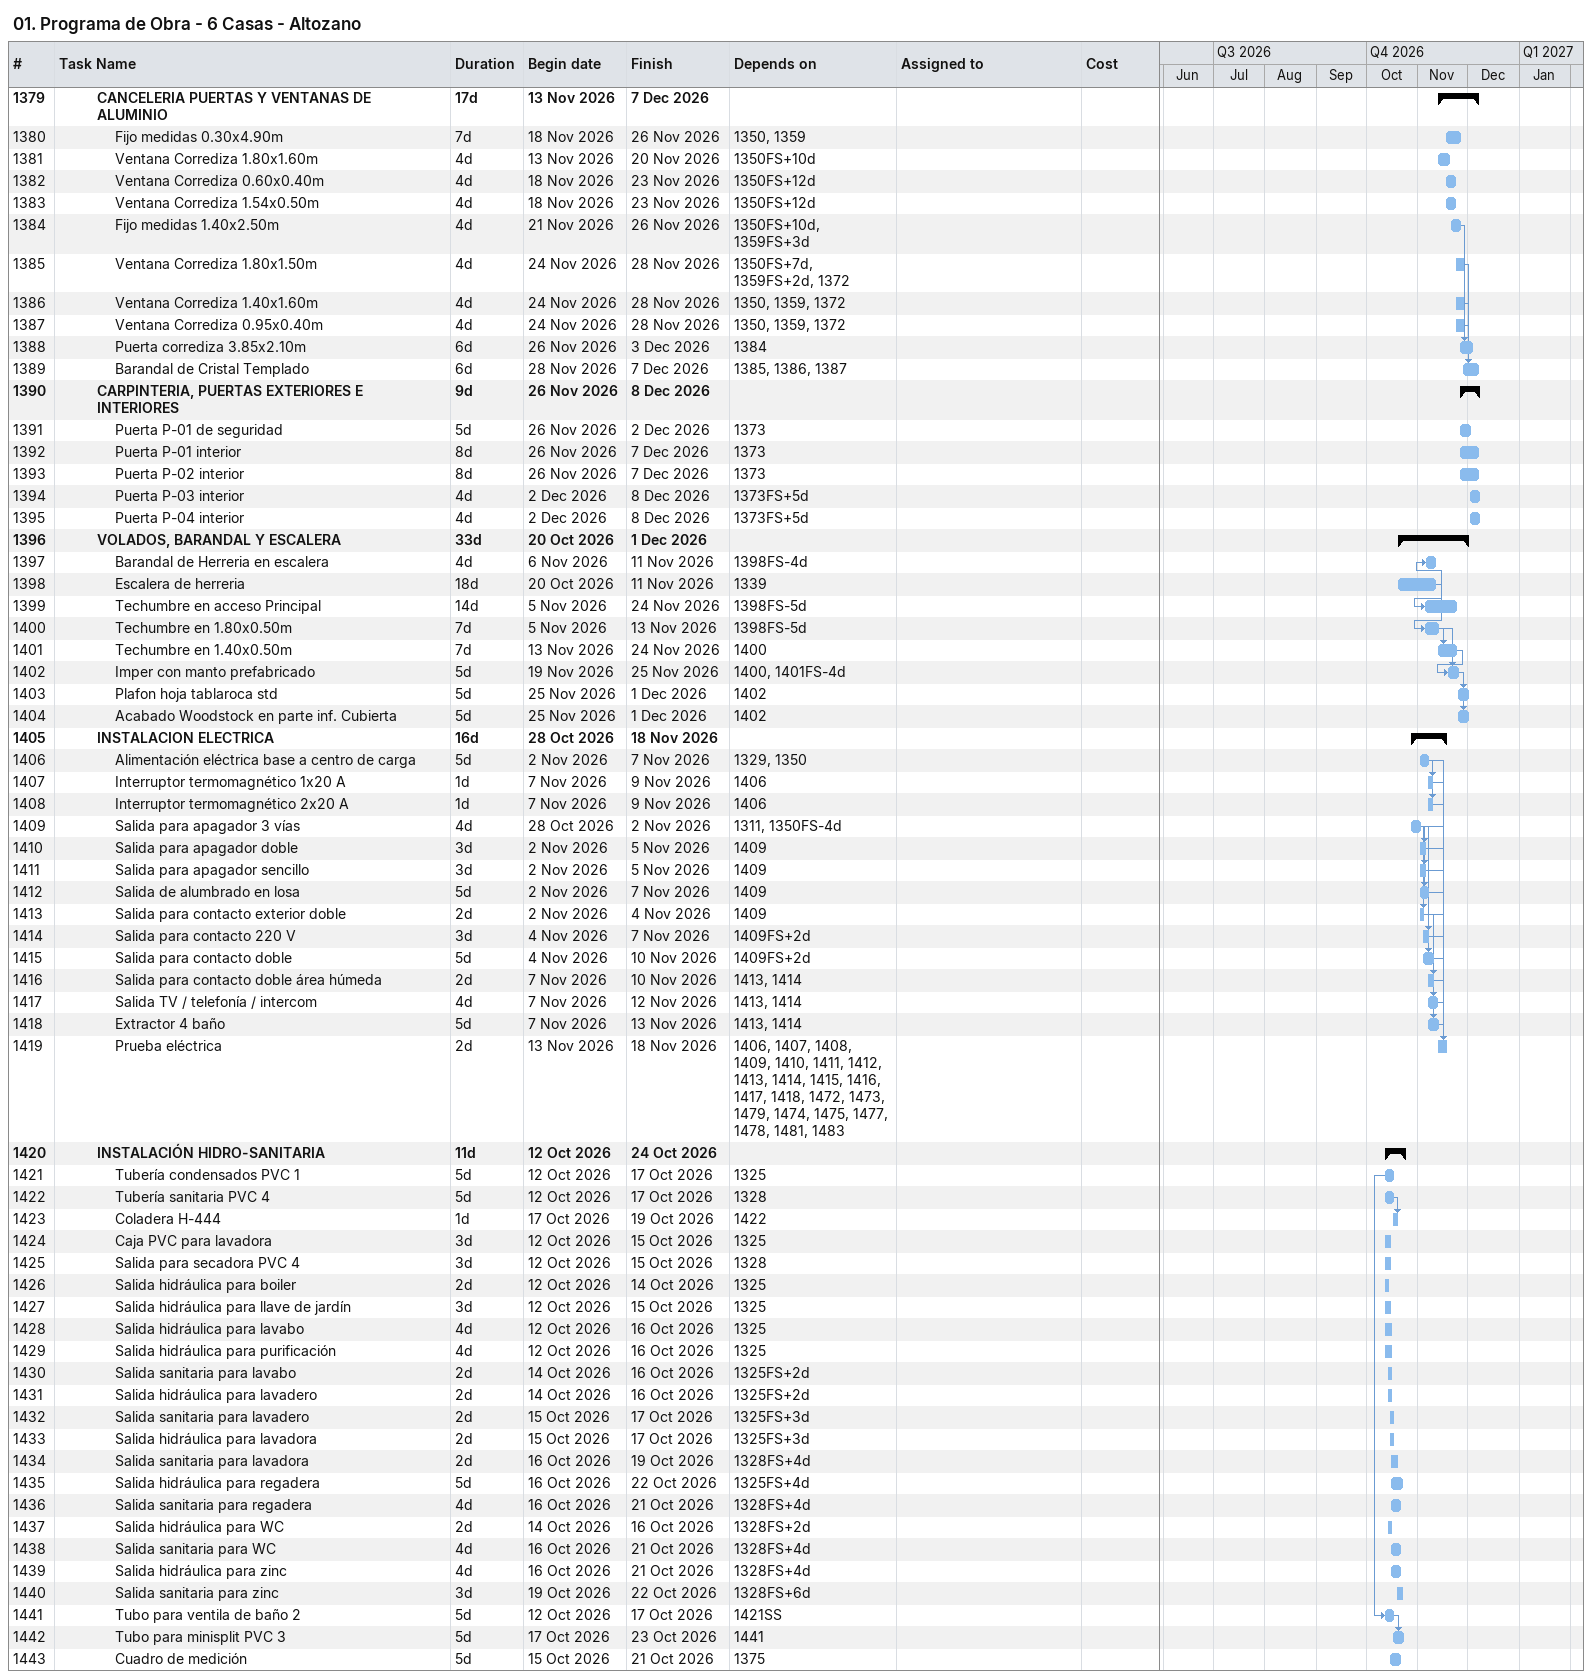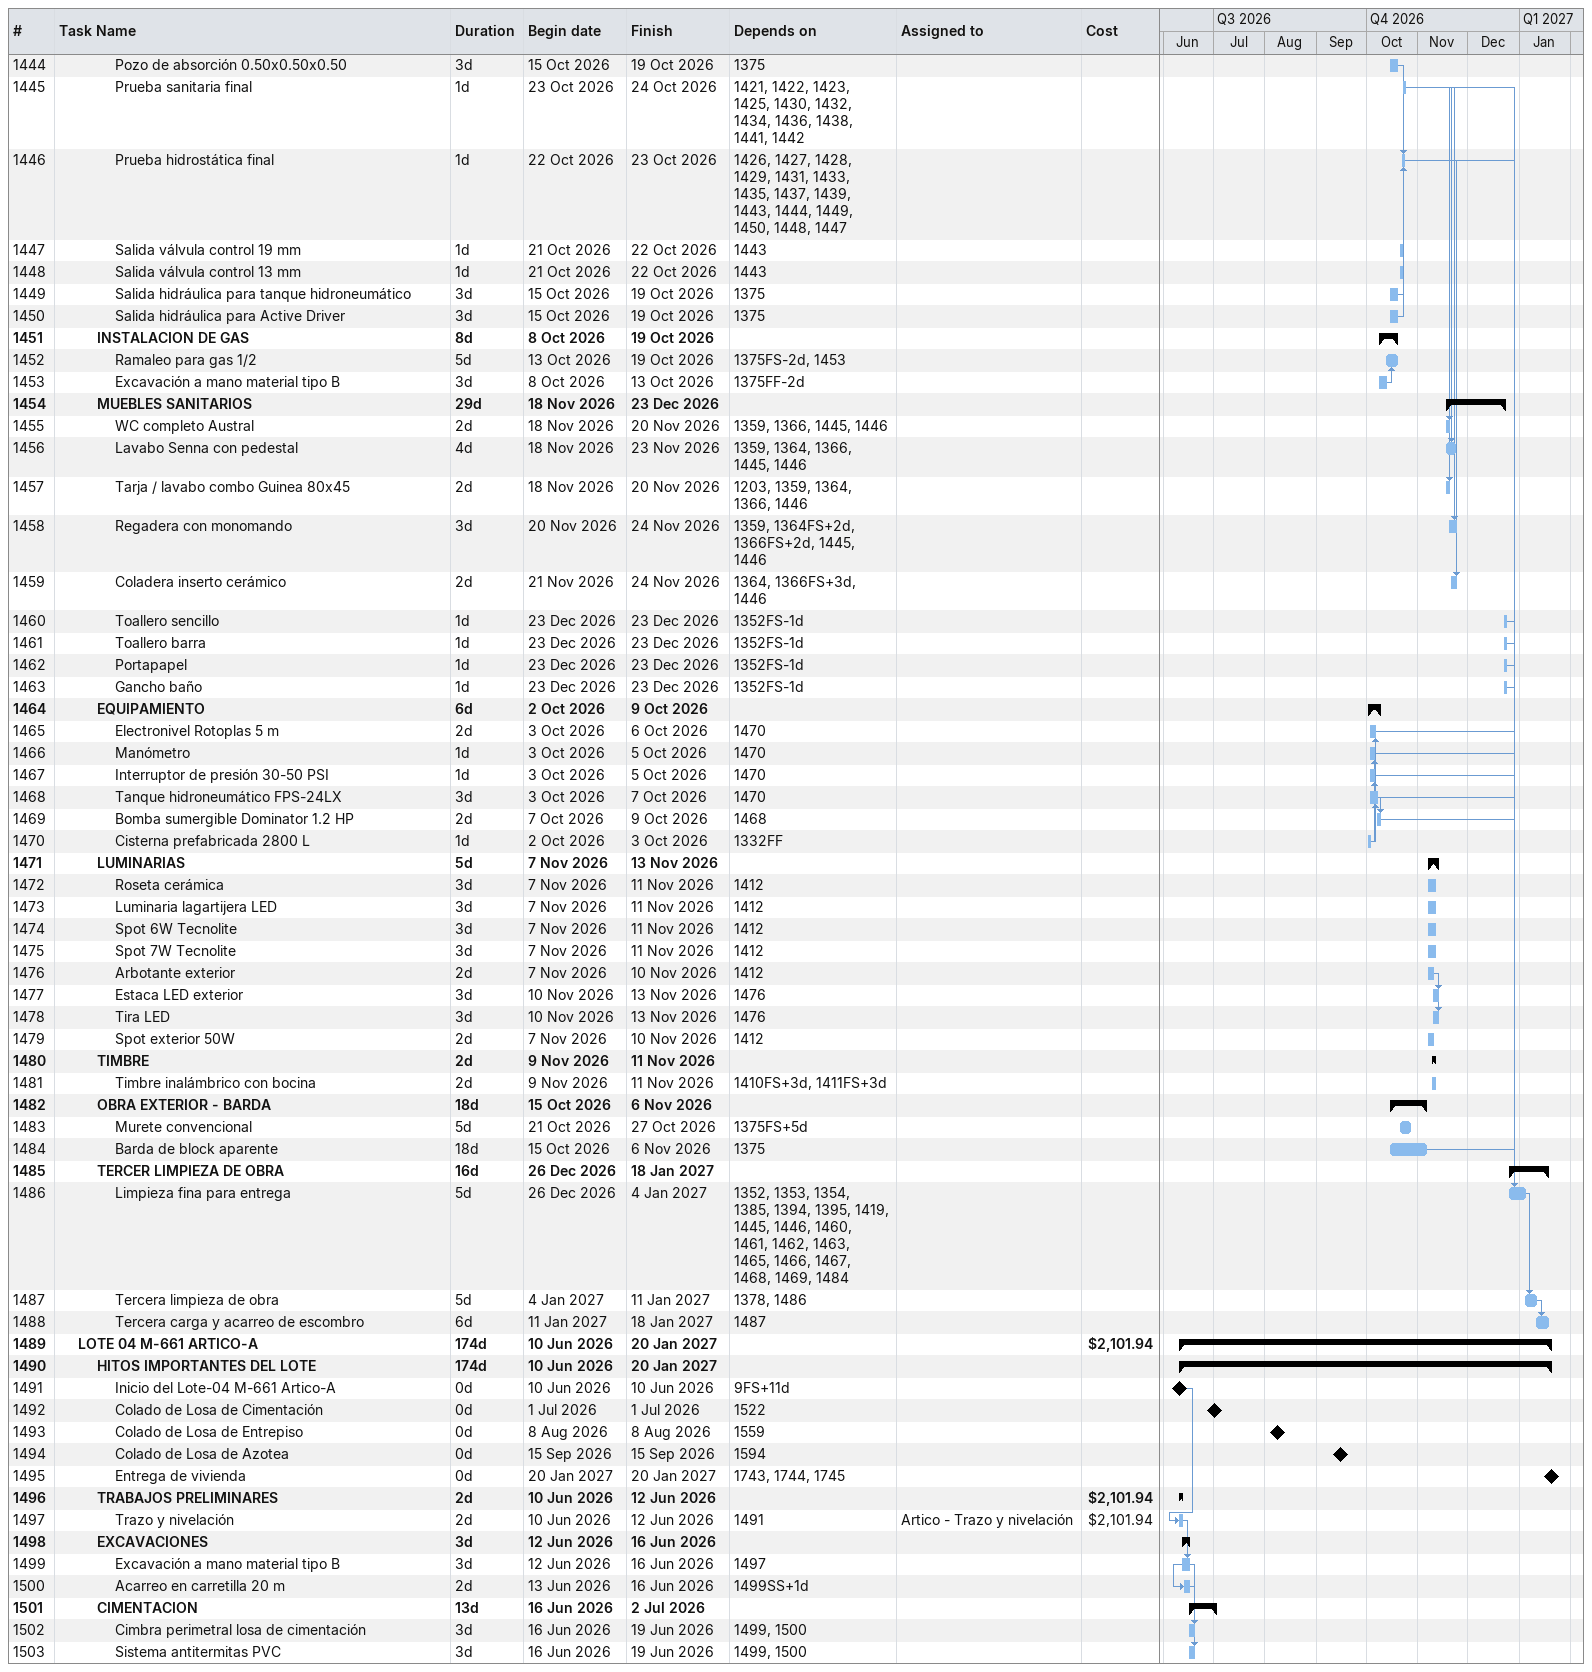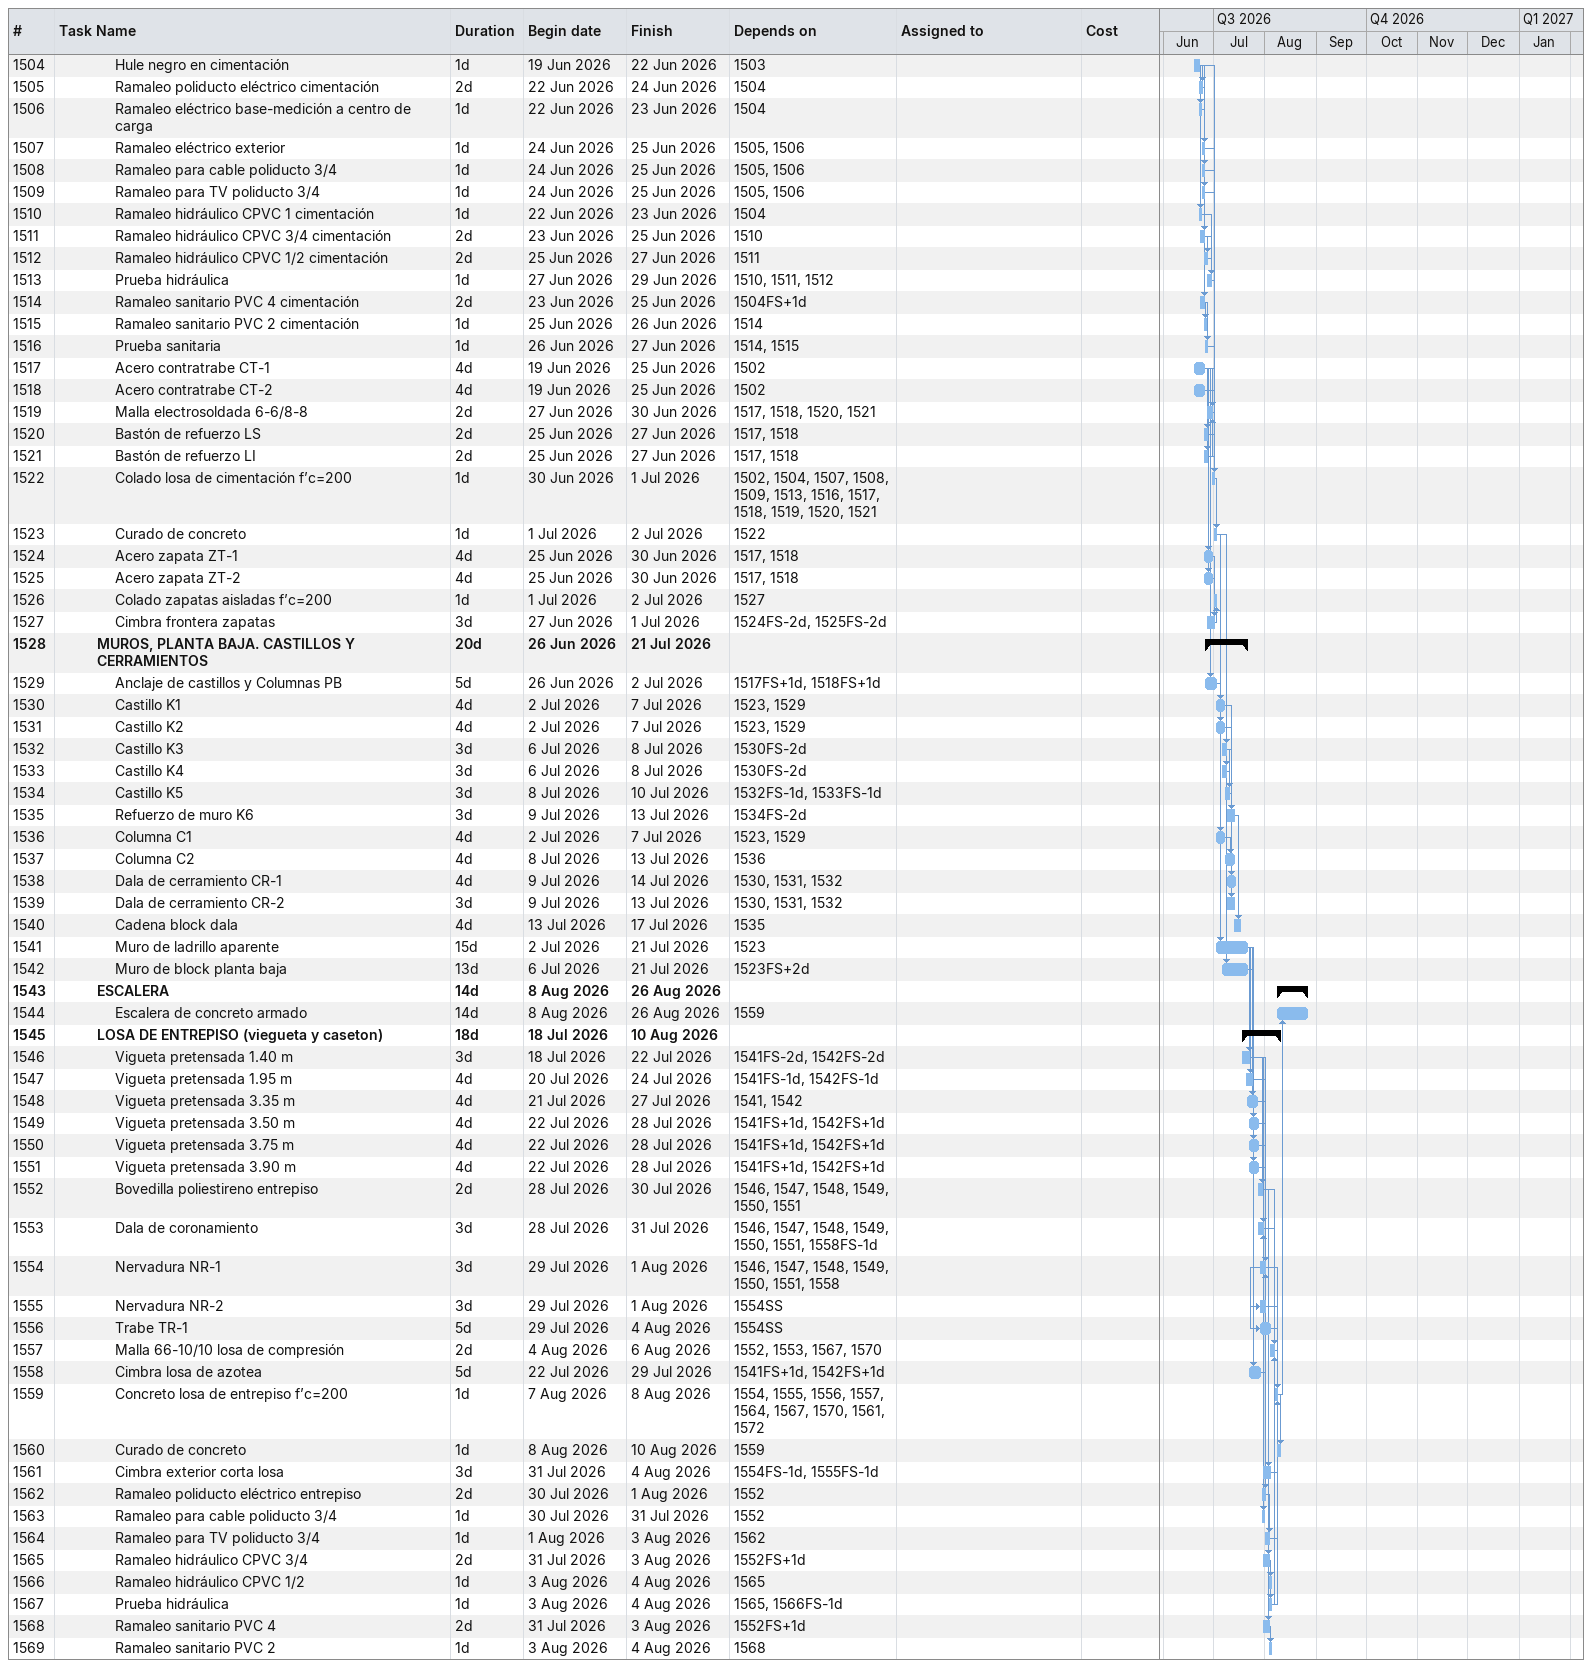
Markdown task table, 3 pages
01. Programa de Obra - 6 Casas - Altozano

| ID | Level | Task | Duration | Start | Finish | Predecessors | Resources | Cost ($) |
|---|---|---|---|---|---|---|---|---|
| 1379 | 3 | **CANCELERIA PUERTAS Y VENTANAS DE ALUMINIO** | 17d | 2026-11-13 | 2026-12-07 |  |  |  |
| 1380 | 4 | Fijo medidas 0.30x4.90m | 7d | 2026-11-18 | 2026-11-26 | 1350, 1359 |  |  |
| 1381 | 4 | Ventana Corrediza 1.80x1.60m | 4d | 2026-11-13 | 2026-11-20 | 1350FS+10d |  |  |
| 1382 | 4 | Ventana Corrediza 0.60x0.40m | 4d | 2026-11-18 | 2026-11-23 | 1350FS+12d |  |  |
| 1383 | 4 | Ventana Corrediza 1.54x0.50m | 4d | 2026-11-18 | 2026-11-23 | 1350FS+12d |  |  |
| 1384 | 4 | Fijo medidas 1.40x2.50m | 4d | 2026-11-21 | 2026-11-26 | 1350FS+10d, 1359FS+3d |  |  |
| 1385 | 4 | Ventana Corrediza 1.80x1.50m | 4d | 2026-11-24 | 2026-11-28 | 1350FS+7d, 1359FS+2d, 1372 |  |  |
| 1386 | 4 | Ventana Corrediza 1.40x1.60m | 4d | 2026-11-24 | 2026-11-28 | 1350, 1359, 1372 |  |  |
| 1387 | 4 | Ventana Corrediza 0.95x0.40m | 4d | 2026-11-24 | 2026-11-28 | 1350, 1359, 1372 |  |  |
| 1388 | 4 | Puerta corrediza 3.85x2.10m | 6d | 2026-11-26 | 2026-12-03 | 1384 |  |  |
| 1389 | 4 | Barandal de Cristal Templado | 6d | 2026-11-28 | 2026-12-07 | 1385, 1386, 1387 |  |  |
| 1390 | 3 | **CARPINTERIA, PUERTAS EXTERIORES E INTERIORES** | 9d | 2026-11-26 | 2026-12-08 |  |  |  |
| 1391 | 4 | Puerta P-01 de seguridad | 5d | 2026-11-26 | 2026-12-02 | 1373 |  |  |
| 1392 | 4 | Puerta P-01 interior | 8d | 2026-11-26 | 2026-12-07 | 1373 |  |  |
| 1393 | 4 | Puerta P-02 interior | 8d | 2026-11-26 | 2026-12-07 | 1373 |  |  |
| 1394 | 4 | Puerta P-03 interior | 4d | 2026-12-02 | 2026-12-08 | 1373FS+5d |  |  |
| 1395 | 4 | Puerta P-04 interior | 4d | 2026-12-02 | 2026-12-08 | 1373FS+5d |  |  |
| 1396 | 3 | **VOLADOS, BARANDAL Y ESCALERA** | 33d | 2026-10-20 | 2026-12-01 |  |  |  |
| 1397 | 4 | Barandal de Herreria en escalera | 4d | 2026-11-06 | 2026-11-11 | 1398FS-4d |  |  |
| 1398 | 4 | Escalera de herreria | 18d | 2026-10-20 | 2026-11-11 | 1339 |  |  |
| 1399 | 4 | Techumbre en acceso Principal | 14d | 2026-11-05 | 2026-11-24 | 1398FS-5d |  |  |
| 1400 | 4 | Techumbre en 1.80x0.50m | 7d | 2026-11-05 | 2026-11-13 | 1398FS-5d |  |  |
| 1401 | 4 | Techumbre en 1.40x0.50m | 7d | 2026-11-13 | 2026-11-24 | 1400 |  |  |
| 1402 | 4 | Imper con manto prefabricado | 5d | 2026-11-19 | 2026-11-25 | 1400, 1401FS-4d |  |  |
| 1403 | 4 | Plafon hoja tablaroca std | 5d | 2026-11-25 | 2026-12-01 | 1402 |  |  |
| 1404 | 4 | Acabado Woodstock en parte inf. Cubierta | 5d | 2026-11-25 | 2026-12-01 | 1402 |  |  |
| 1405 | 3 | **INSTALACION ELECTRICA** | 16d | 2026-10-28 | 2026-11-18 |  |  |  |
| 1406 | 4 | Alimentación eléctrica base a centro de carga | 5d | 2026-11-02 | 2026-11-07 | 1329, 1350 |  |  |
| 1407 | 4 | Interruptor termomagnético 1x20 A | 1d | 2026-11-07 | 2026-11-09 | 1406 |  |  |
| 1408 | 4 | Interruptor termomagnético 2x20 A | 1d | 2026-11-07 | 2026-11-09 | 1406 |  |  |
| 1409 | 4 | Salida para apagador 3 vías | 4d | 2026-10-28 | 2026-11-02 | 1311, 1350FS-4d |  |  |
| 1410 | 4 | Salida para apagador doble | 3d | 2026-11-02 | 2026-11-05 | 1409 |  |  |
| 1411 | 4 | Salida para apagador sencillo | 3d | 2026-11-02 | 2026-11-05 | 1409 |  |  |
| 1412 | 4 | Salida de alumbrado en losa | 5d | 2026-11-02 | 2026-11-07 | 1409 |  |  |
| 1413 | 4 | Salida para contacto exterior doble | 2d | 2026-11-02 | 2026-11-04 | 1409 |  |  |
| 1414 | 4 | Salida para contacto 220 V | 3d | 2026-11-04 | 2026-11-07 | 1409FS+2d |  |  |
| 1415 | 4 | Salida para contacto doble | 5d | 2026-11-04 | 2026-11-10 | 1409FS+2d |  |  |
| 1416 | 4 | Salida para contacto doble área húmeda | 2d | 2026-11-07 | 2026-11-10 | 1413, 1414 |  |  |
| 1417 | 4 | Salida TV / telefonía / intercom | 4d | 2026-11-07 | 2026-11-12 | 1413, 1414 |  |  |
| 1418 | 4 | Extractor 4 baño | 5d | 2026-11-07 | 2026-11-13 | 1413, 1414 |  |  |
| 1419 | 4 | Prueba eléctrica | 2d | 2026-11-13 | 2026-11-18 | 1406, 1407, 1408, 1409, 1410, 1411, 1412, 1413, 1414, 1415, 1416, 1417, 1418, 1472, 1473, 1479, 1474, 1475, 1477, 1478, 1481, 1483 |  |  |
| 1420 | 3 | **INSTALACIÓN HIDRO-SANITARIA** | 11d | 2026-10-12 | 2026-10-24 |  |  |  |
| 1421 | 4 | Tubería condensados PVC 1 | 5d | 2026-10-12 | 2026-10-17 | 1325 |  |  |
| 1422 | 4 | Tubería sanitaria PVC 4 | 5d | 2026-10-12 | 2026-10-17 | 1328 |  |  |
| 1423 | 4 | Coladera H-444 | 1d | 2026-10-17 | 2026-10-19 | 1422 |  |  |
| 1424 | 4 | Caja PVC para lavadora | 3d | 2026-10-12 | 2026-10-15 | 1325 |  |  |
| 1425 | 4 | Salida para secadora PVC 4 | 3d | 2026-10-12 | 2026-10-15 | 1328 |  |  |
| 1426 | 4 | Salida hidráulica para boiler | 2d | 2026-10-12 | 2026-10-14 | 1325 |  |  |
| 1427 | 4 | Salida hidráulica para llave de jardín | 3d | 2026-10-12 | 2026-10-15 | 1325 |  |  |
| 1428 | 4 | Salida hidráulica para lavabo | 4d | 2026-10-12 | 2026-10-16 | 1325 |  |  |
| 1429 | 4 | Salida hidráulica para purificación | 4d | 2026-10-12 | 2026-10-16 | 1325 |  |  |
| 1430 | 4 | Salida sanitaria para lavabo | 2d | 2026-10-14 | 2026-10-16 | 1325FS+2d |  |  |
| 1431 | 4 | Salida hidráulica para lavadero | 2d | 2026-10-14 | 2026-10-16 | 1325FS+2d |  |  |
| 1432 | 4 | Salida sanitaria para lavadero | 2d | 2026-10-15 | 2026-10-17 | 1325FS+3d |  |  |
| 1433 | 4 | Salida hidráulica para lavadora | 2d | 2026-10-15 | 2026-10-17 | 1325FS+3d |  |  |
| 1434 | 4 | Salida sanitaria para lavadora | 2d | 2026-10-16 | 2026-10-19 | 1328FS+4d |  |  |
| 1435 | 4 | Salida hidráulica para regadera | 5d | 2026-10-16 | 2026-10-22 | 1325FS+4d |  |  |
| 1436 | 4 | Salida sanitaria para regadera | 4d | 2026-10-16 | 2026-10-21 | 1328FS+4d |  |  |
| 1437 | 4 | Salida hidráulica para WC | 2d | 2026-10-14 | 2026-10-16 | 1328FS+2d |  |  |
| 1438 | 4 | Salida sanitaria para WC | 4d | 2026-10-16 | 2026-10-21 | 1328FS+4d |  |  |
| 1439 | 4 | Salida hidráulica para zinc | 4d | 2026-10-16 | 2026-10-21 | 1328FS+4d |  |  |
| 1440 | 4 | Salida sanitaria para zinc | 3d | 2026-10-19 | 2026-10-22 | 1328FS+6d |  |  |
| 1441 | 4 | Tubo para ventila de baño 2 | 5d | 2026-10-12 | 2026-10-17 | 1421SS |  |  |
| 1442 | 4 | Tubo para minisplit PVC 3 | 5d | 2026-10-17 | 2026-10-23 | 1441 |  |  |
| 1443 | 4 | Cuadro de medición | 5d | 2026-10-15 | 2026-10-21 | 1375 |  |  |
| 1444 | 4 | Pozo de absorción 0.50x0.50x0.50 | 3d | 2026-10-15 | 2026-10-19 | 1375 |  |  |
| 1445 | 4 | Prueba sanitaria final | 1d | 2026-10-23 | 2026-10-24 | 1421, 1422, 1423, 1425, 1430, 1432, 1434, 1436, 1438, 1441, 1442 |  |  |
| 1446 | 4 | Prueba hidrostática final | 1d | 2026-10-22 | 2026-10-23 | 1426, 1427, 1428, 1429, 1431, 1433, 1435, 1437, 1439, 1443, 1444, 1449, 1450, 1448, 1447 |  |  |
| 1447 | 4 | Salida válvula control 19 mm | 1d | 2026-10-21 | 2026-10-22 | 1443 |  |  |
| 1448 | 4 | Salida válvula control 13 mm | 1d | 2026-10-21 | 2026-10-22 | 1443 |  |  |
| 1449 | 4 | Salida hidráulica para tanque hidroneumático | 3d | 2026-10-15 | 2026-10-19 | 1375 |  |  |
| 1450 | 4 | Salida hidráulica para Active Driver | 3d | 2026-10-15 | 2026-10-19 | 1375 |  |  |
| 1451 | 3 | **INSTALACION DE GAS** | 8d | 2026-10-08 | 2026-10-19 |  |  |  |
| 1452 | 4 | Ramaleo para gas 1/2 | 5d | 2026-10-13 | 2026-10-19 | 1375FS-2d, 1453 |  |  |
| 1453 | 4 | Excavación a mano material tipo B | 3d | 2026-10-08 | 2026-10-13 | 1375FF-2d |  |  |
| 1454 | 3 | **MUEBLES SANITARIOS** | 29d | 2026-11-18 | 2026-12-23 |  |  |  |
| 1455 | 4 | WC completo Austral | 2d | 2026-11-18 | 2026-11-20 | 1359, 1366, 1445, 1446 |  |  |
| 1456 | 4 | Lavabo Senna con pedestal | 4d | 2026-11-18 | 2026-11-23 | 1359, 1364, 1366, 1445, 1446 |  |  |
| 1457 | 4 | Tarja / lavabo combo Guinea 80x45 | 2d | 2026-11-18 | 2026-11-20 | 1203, 1359, 1364, 1366, 1446 |  |  |
| 1458 | 4 | Regadera con monomando | 3d | 2026-11-20 | 2026-11-24 | 1359, 1364FS+2d, 1366FS+2d, 1445, 1446 |  |  |
| 1459 | 4 | Coladera inserto cerámico | 2d | 2026-11-21 | 2026-11-24 | 1364, 1366FS+3d, 1446 |  |  |
| 1460 | 4 | Toallero sencillo | 1d | 2026-12-23 | 2026-12-23 | 1352FS-1d |  |  |
| 1461 | 4 | Toallero barra | 1d | 2026-12-23 | 2026-12-23 | 1352FS-1d |  |  |
| 1462 | 4 | Portapapel | 1d | 2026-12-23 | 2026-12-23 | 1352FS-1d |  |  |
| 1463 | 4 | Gancho baño | 1d | 2026-12-23 | 2026-12-23 | 1352FS-1d |  |  |
| 1464 | 3 | **EQUIPAMIENTO** | 6d | 2026-10-02 | 2026-10-09 |  |  |  |
| 1465 | 4 | Electronivel Rotoplas 5 m | 2d | 2026-10-03 | 2026-10-06 | 1470 |  |  |
| 1466 | 4 | Manómetro | 1d | 2026-10-03 | 2026-10-05 | 1470 |  |  |
| 1467 | 4 | Interruptor de presión 30-50 PSI | 1d | 2026-10-03 | 2026-10-05 | 1470 |  |  |
| 1468 | 4 | Tanque hidroneumático FPS-24LX | 3d | 2026-10-03 | 2026-10-07 | 1470 |  |  |
| 1469 | 4 | Bomba sumergible Dominator 1.2 HP | 2d | 2026-10-07 | 2026-10-09 | 1468 |  |  |
| 1470 | 4 | Cisterna prefabricada 2800 L | 1d | 2026-10-02 | 2026-10-03 | 1332FF |  |  |
| 1471 | 3 | **LUMINARIAS** | 5d | 2026-11-07 | 2026-11-13 |  |  |  |
| 1472 | 4 | Roseta cerámica | 3d | 2026-11-07 | 2026-11-11 | 1412 |  |  |
| 1473 | 4 | Luminaria lagartijera LED | 3d | 2026-11-07 | 2026-11-11 | 1412 |  |  |
| 1474 | 4 | Spot 6W Tecnolite | 3d | 2026-11-07 | 2026-11-11 | 1412 |  |  |
| 1475 | 4 | Spot 7W Tecnolite | 3d | 2026-11-07 | 2026-11-11 | 1412 |  |  |
| 1476 | 4 | Arbotante exterior | 2d | 2026-11-07 | 2026-11-10 | 1412 |  |  |
| 1477 | 4 | Estaca LED exterior | 3d | 2026-11-10 | 2026-11-13 | 1476 |  |  |
| 1478 | 4 | Tira LED | 3d | 2026-11-10 | 2026-11-13 | 1476 |  |  |
| 1479 | 4 | Spot exterior 50W | 2d | 2026-11-07 | 2026-11-10 | 1412 |  |  |
| 1480 | 3 | **TIMBRE** | 2d | 2026-11-09 | 2026-11-11 |  |  |  |
| 1481 | 4 | Timbre inalámbrico con bocina | 2d | 2026-11-09 | 2026-11-11 | 1410FS+3d, 1411FS+3d |  |  |
| 1482 | 3 | **OBRA EXTERIOR - BARDA** | 18d | 2026-10-15 | 2026-11-06 |  |  |  |
| 1483 | 4 | Murete convencional | 5d | 2026-10-21 | 2026-10-27 | 1375FS+5d |  |  |
| 1484 | 4 | Barda de block aparente | 18d | 2026-10-15 | 2026-11-06 | 1375 |  |  |
| 1485 | 3 | **TERCER LIMPIEZA DE OBRA** | 16d | 2026-12-26 | 2027-01-18 |  |  |  |
| 1486 | 4 | Limpieza fina para entrega | 5d | 2026-12-26 | 2027-01-04 | 1352, 1353, 1354, 1385, 1394, 1395, 1419, 1445, 1446, 1460, 1461, 1462, 1463, 1465, 1466, 1467, 1468, 1469, 1484 |  |  |
| 1487 | 4 | Tercera limpieza de obra | 5d | 2027-01-04 | 2027-01-11 | 1378, 1486 |  |  |
| 1488 | 4 | Tercera carga y acarreo de escombro | 6d | 2027-01-11 | 2027-01-18 | 1487 |  |  |
| 1489 | 2 | **LOTE 04 M-661 ARTICO-A** | 174d | 2026-06-10 | 2027-01-20 |  |  | 2101.94 |
| 1490 | 3 | **HITOS IMPORTANTES DEL LOTE** | 174d | 2026-06-10 | 2027-01-20 |  |  |  |
| 1491 | 4 | Inicio del Lote-04 M-661 Artico-A | 0d | 2026-06-10 | 2026-06-10 | 9FS+11d |  |  |
| 1492 | 4 | Colado de Losa de Cimentación | 0d | 2026-07-01 | 2026-07-01 | 1522 |  |  |
| 1493 | 4 | Colado de Losa de Entrepiso | 0d | 2026-08-08 | 2026-08-08 | 1559 |  |  |
| 1494 | 4 | Colado de Losa de Azotea | 0d | 2026-09-15 | 2026-09-15 | 1594 |  |  |
| 1495 | 4 | Entrega de vivienda | 0d | 2027-01-20 | 2027-01-20 | 1743, 1744, 1745 |  |  |
| 1496 | 3 | **TRABAJOS PRELIMINARES** | 2d | 2026-06-10 | 2026-06-12 |  |  | 2101.94 |
| 1497 | 4 | Trazo y nivelación | 2d | 2026-06-10 | 2026-06-12 | 1491 | Artico - Trazo y nivelación | 2101.94 |
| 1498 | 3 | **EXCAVACIONES** | 3d | 2026-06-12 | 2026-06-16 |  |  |  |
| 1499 | 4 | Excavación a mano material tipo B | 3d | 2026-06-12 | 2026-06-16 | 1497 |  |  |
| 1500 | 4 | Acarreo en carretilla 20 m | 2d | 2026-06-13 | 2026-06-16 | 1499SS+1d |  |  |
| 1501 | 3 | **CIMENTACION** | 13d | 2026-06-16 | 2026-07-02 |  |  |  |
| 1502 | 4 | Cimbra perimetral losa de cimentación | 3d | 2026-06-16 | 2026-06-19 | 1499, 1500 |  |  |
| 1503 | 4 | Sistema antitermitas PVC | 3d | 2026-06-16 | 2026-06-19 | 1499, 1500 |  |  |
| 1504 | 4 | Hule negro en cimentación | 1d | 2026-06-19 | 2026-06-22 | 1503 |  |  |
| 1505 | 4 | Ramaleo poliducto eléctrico cimentación | 2d | 2026-06-22 | 2026-06-24 | 1504 |  |  |
| 1506 | 4 | Ramaleo eléctrico base-medición a centro de carga | 1d | 2026-06-22 | 2026-06-23 | 1504 |  |  |
| 1507 | 4 | Ramaleo eléctrico exterior | 1d | 2026-06-24 | 2026-06-25 | 1505, 1506 |  |  |
| 1508 | 4 | Ramaleo para cable poliducto 3/4 | 1d | 2026-06-24 | 2026-06-25 | 1505, 1506 |  |  |
| 1509 | 4 | Ramaleo para TV poliducto 3/4 | 1d | 2026-06-24 | 2026-06-25 | 1505, 1506 |  |  |
| 1510 | 4 | Ramaleo hidráulico CPVC 1 cimentación | 1d | 2026-06-22 | 2026-06-23 | 1504 |  |  |
| 1511 | 4 | Ramaleo hidráulico CPVC 3/4 cimentación | 2d | 2026-06-23 | 2026-06-25 | 1510 |  |  |
| 1512 | 4 | Ramaleo hidráulico CPVC 1/2 cimentación | 2d | 2026-06-25 | 2026-06-27 | 1511 |  |  |
| 1513 | 4 | Prueba hidráulica | 1d | 2026-06-27 | 2026-06-29 | 1510, 1511, 1512 |  |  |
| 1514 | 4 | Ramaleo sanitario PVC 4 cimentación | 2d | 2026-06-23 | 2026-06-25 | 1504FS+1d |  |  |
| 1515 | 4 | Ramaleo sanitario PVC 2 cimentación | 1d | 2026-06-25 | 2026-06-26 | 1514 |  |  |
| 1516 | 4 | Prueba sanitaria | 1d | 2026-06-26 | 2026-06-27 | 1514, 1515 |  |  |
| 1517 | 4 | Acero contratrabe CT-1 | 4d | 2026-06-19 | 2026-06-25 | 1502 |  |  |
| 1518 | 4 | Acero contratrabe CT-2 | 4d | 2026-06-19 | 2026-06-25 | 1502 |  |  |
| 1519 | 4 | Malla electrosoldada 6-6/8-8 | 2d | 2026-06-27 | 2026-06-30 | 1517, 1518, 1520, 1521 |  |  |
| 1520 | 4 | Bastón de refuerzo LS | 2d | 2026-06-25 | 2026-06-27 | 1517, 1518 |  |  |
| 1521 | 4 | Bastón de refuerzo LI | 2d | 2026-06-25 | 2026-06-27 | 1517, 1518 |  |  |
| 1522 | 4 | Colado losa de cimentación f’c=200 | 1d | 2026-06-30 | 2026-07-01 | 1502, 1504, 1507, 1508, 1509, 1513, 1516, 1517, 1518, 1519, 1520, 1521 |  |  |
| 1523 | 4 | Curado de concreto | 1d | 2026-07-01 | 2026-07-02 | 1522 |  |  |
| 1524 | 4 | Acero zapata ZT-1 | 4d | 2026-06-25 | 2026-06-30 | 1517, 1518 |  |  |
| 1525 | 4 | Acero zapata ZT-2 | 4d | 2026-06-25 | 2026-06-30 | 1517, 1518 |  |  |
| 1526 | 4 | Colado zapatas aisladas f’c=200 | 1d | 2026-07-01 | 2026-07-02 | 1527 |  |  |
| 1527 | 4 | Cimbra frontera zapatas | 3d | 2026-06-27 | 2026-07-01 | 1524FS-2d, 1525FS-2d |  |  |
| 1528 | 3 | **MUROS, PLANTA BAJA. CASTILLOS Y CERRAMIENTOS** | 20d | 2026-06-26 | 2026-07-21 |  |  |  |
| 1529 | 4 | Anclaje de castillos y Columnas PB | 5d | 2026-06-26 | 2026-07-02 | 1517FS+1d, 1518FS+1d |  |  |
| 1530 | 4 | Castillo K1 | 4d | 2026-07-02 | 2026-07-07 | 1523, 1529 |  |  |
| 1531 | 4 | Castillo K2 | 4d | 2026-07-02 | 2026-07-07 | 1523, 1529 |  |  |
| 1532 | 4 | Castillo K3 | 3d | 2026-07-06 | 2026-07-08 | 1530FS-2d |  |  |
| 1533 | 4 | Castillo K4 | 3d | 2026-07-06 | 2026-07-08 | 1530FS-2d |  |  |
| 1534 | 4 | Castillo K5 | 3d | 2026-07-08 | 2026-07-10 | 1532FS-1d, 1533FS-1d |  |  |
| 1535 | 4 | Refuerzo de muro K6 | 3d | 2026-07-09 | 2026-07-13 | 1534FS-2d |  |  |
| 1536 | 4 | Columna C1 | 4d | 2026-07-02 | 2026-07-07 | 1523, 1529 |  |  |
| 1537 | 4 | Columna C2 | 4d | 2026-07-08 | 2026-07-13 | 1536 |  |  |
| 1538 | 4 | Dala de cerramiento CR-1 | 4d | 2026-07-09 | 2026-07-14 | 1530, 1531, 1532 |  |  |
| 1539 | 4 | Dala de cerramiento CR-2 | 3d | 2026-07-09 | 2026-07-13 | 1530, 1531, 1532 |  |  |
| 1540 | 4 | Cadena block dala | 4d | 2026-07-13 | 2026-07-17 | 1535 |  |  |
| 1541 | 4 | Muro de ladrillo aparente | 15d | 2026-07-02 | 2026-07-21 | 1523 |  |  |
| 1542 | 4 | Muro de block planta baja | 13d | 2026-07-06 | 2026-07-21 | 1523FS+2d |  |  |
| 1543 | 3 | **ESCALERA** | 14d | 2026-08-08 | 2026-08-26 |  |  |  |
| 1544 | 4 | Escalera de concreto armado | 14d | 2026-08-08 | 2026-08-26 | 1559 |  |  |
| 1545 | 3 | **LOSA DE ENTREPISO (viegueta y caseton)** | 18d | 2026-07-18 | 2026-08-10 |  |  |  |
| 1546 | 4 | Vigueta pretensada 1.40 m | 3d | 2026-07-18 | 2026-07-22 | 1541FS-2d, 1542FS-2d |  |  |
| 1547 | 4 | Vigueta pretensada 1.95 m | 4d | 2026-07-20 | 2026-07-24 | 1541FS-1d, 1542FS-1d |  |  |
| 1548 | 4 | Vigueta pretensada 3.35 m | 4d | 2026-07-21 | 2026-07-27 | 1541, 1542 |  |  |
| 1549 | 4 | Vigueta pretensada 3.50 m | 4d | 2026-07-22 | 2026-07-28 | 1541FS+1d, 1542FS+1d |  |  |
| 1550 | 4 | Vigueta pretensada 3.75 m | 4d | 2026-07-22 | 2026-07-28 | 1541FS+1d, 1542FS+1d |  |  |
| 1551 | 4 | Vigueta pretensada 3.90 m | 4d | 2026-07-22 | 2026-07-28 | 1541FS+1d, 1542FS+1d |  |  |
| 1552 | 4 | Bovedilla poliestireno entrepiso | 2d | 2026-07-28 | 2026-07-30 | 1546, 1547, 1548, 1549, 1550, 1551 |  |  |
| 1553 | 4 | Dala de coronamiento | 3d | 2026-07-28 | 2026-07-31 | 1546, 1547, 1548, 1549, 1550, 1551, 1558FS-1d |  |  |
| 1554 | 4 | Nervadura NR-1 | 3d | 2026-07-29 | 2026-08-01 | 1546, 1547, 1548, 1549, 1550, 1551, 1558 |  |  |
| 1555 | 4 | Nervadura NR-2 | 3d | 2026-07-29 | 2026-08-01 | 1554SS |  |  |
| 1556 | 4 | Trabe TR-1 | 5d | 2026-07-29 | 2026-08-04 | 1554SS |  |  |
| 1557 | 4 | Malla 66-10/10 losa de compresión | 2d | 2026-08-04 | 2026-08-06 | 1552, 1553, 1567, 1570 |  |  |
| 1558 | 4 | Cimbra losa de azotea | 5d | 2026-07-22 | 2026-07-29 | 1541FS+1d, 1542FS+1d |  |  |
| 1559 | 4 | Concreto losa de entrepiso f’c=200 | 1d | 2026-08-07 | 2026-08-08 | 1554, 1555, 1556, 1557, 1564, 1567, 1570, 1561, 1572 |  |  |
| 1560 | 4 | Curado de concreto | 1d | 2026-08-08 | 2026-08-10 | 1559 |  |  |
| 1561 | 4 | Cimbra exterior corta losa | 3d | 2026-07-31 | 2026-08-04 | 1554FS-1d, 1555FS-1d |  |  |
| 1562 | 4 | Ramaleo poliducto eléctrico entrepiso | 2d | 2026-07-30 | 2026-08-01 | 1552 |  |  |
| 1563 | 4 | Ramaleo para cable poliducto 3/4 | 1d | 2026-07-30 | 2026-07-31 | 1552 |  |  |
| 1564 | 4 | Ramaleo para TV poliducto 3/4 | 1d | 2026-08-01 | 2026-08-03 | 1562 |  |  |
| 1565 | 4 | Ramaleo hidráulico CPVC 3/4 | 2d | 2026-07-31 | 2026-08-03 | 1552FS+1d |  |  |
| 1566 | 4 | Ramaleo hidráulico CPVC 1/2 | 1d | 2026-08-03 | 2026-08-04 | 1565 |  |  |
| 1567 | 4 | Prueba hidráulica | 1d | 2026-08-03 | 2026-08-04 | 1565, 1566FS-1d |  |  |
| 1568 | 4 | Ramaleo sanitario PVC 4 | 2d | 2026-07-31 | 2026-08-03 | 1552FS+1d |  |  |
| 1569 | 4 | Ramaleo sanitario PVC 2 | 1d | 2026-08-03 | 2026-08-04 | 1568 |  |  |
